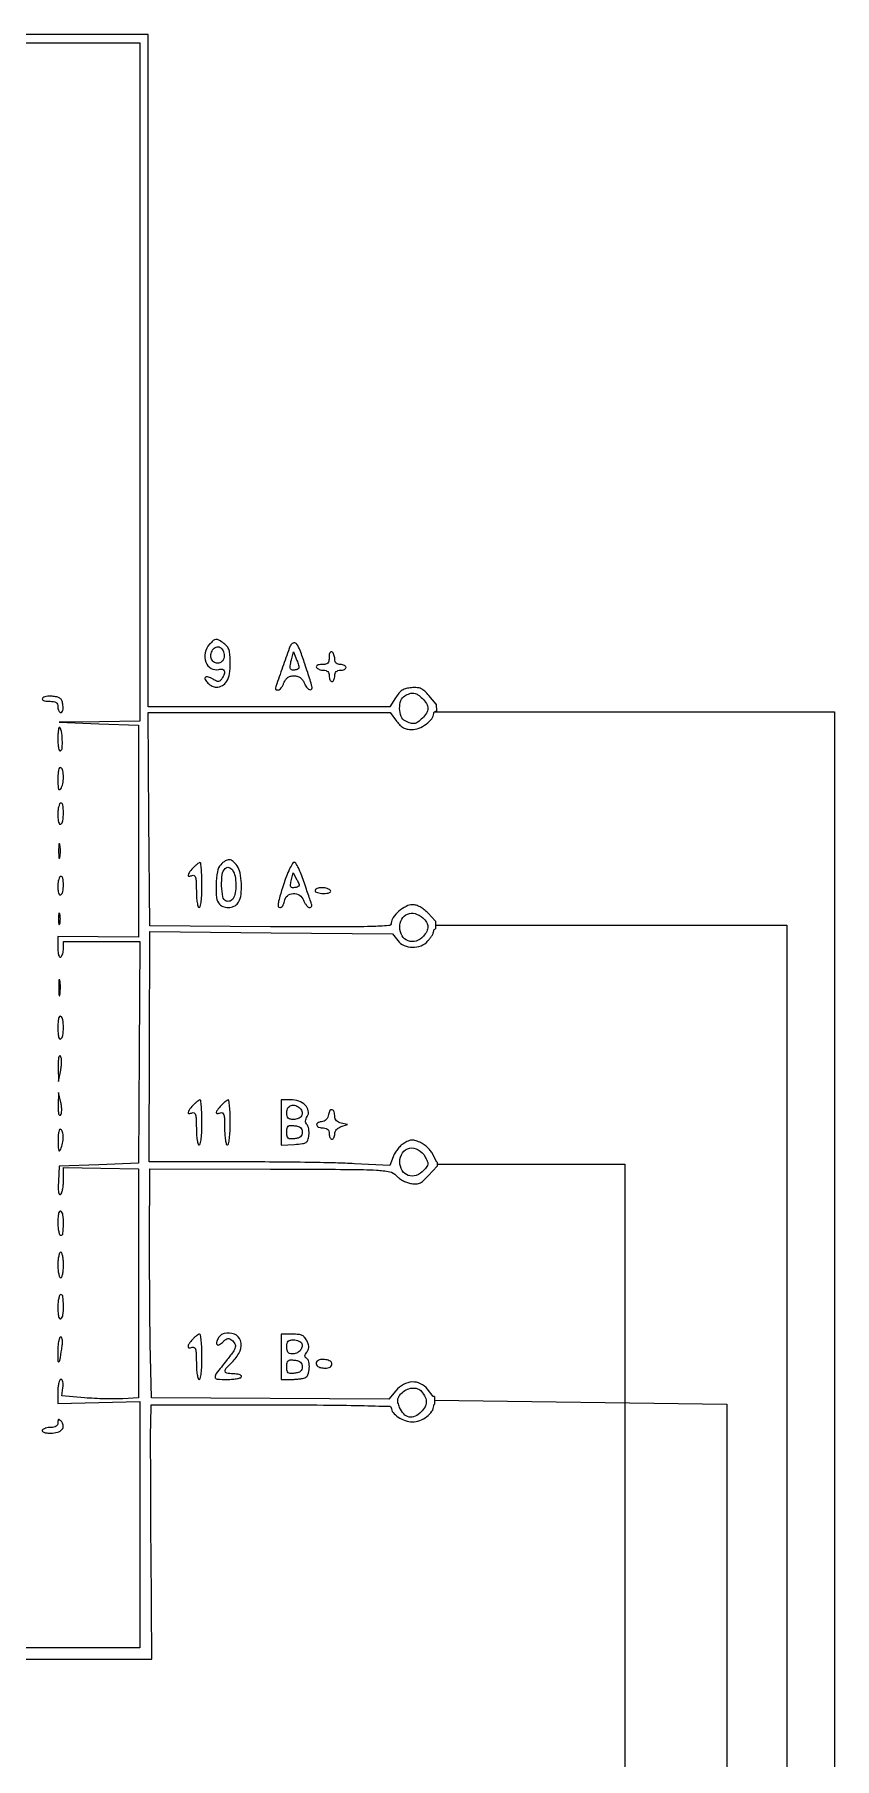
# Model space of a CAD drawing. Header units: millimetres. Extents: x 357084 to 357504, y 509210 to 509507.
# Drawn here: x 357158.16 to 357179.42, y 509430.18 to 509476.01 of the extents above; entities that cross this region are included whole.
import ezdxf

# ---------------------------------------------------------------- set-up
doc = ezdxf.new("R2010")
doc.units = ezdxf.units.MM

msp = doc.modelspace()

# ---------------------------------------------------------------- linework, layer by layer
for p, q in [((357168.831, 509458.208), (357168.838, 509458.017)), ((357168.814, 509452.438), (357168.814, 509452.234)), ((357168.854, 509446.036), (357168.86, 509445.929)), ((357168.783, 509439.809), (357168.783, 509439.601))]:
    msp.add_line(p, q)
at = {"color": 30}
for p, q in [((357168.783, 509457.999), (357179.418, 509457.999)), ((357179.418, 509457.999), (357179.418, 509397.579)), ((357168.814, 509452.336), (357178.152, 509452.336)), ((357178.152, 509452.336), (357178.152, 509394.325)), ((357168.857, 509445.982), (357173.844, 509445.982)), ((357173.844, 509445.982), (357173.844, 509383.772)), ((357168.783, 509439.705), (357176.554, 509439.601)), ((357176.554, 509439.601), (357176.554, 509371.744))]:
    msp.add_line(p, q, dxfattribs=at)
for points in [[(357168.838, 509458.208), (357168.831, 509458.208), (357168.638, 509458.437, 0.029934), (357168.526, 509458.555, 0.083303), (357168.431, 509458.618, 0.088791), (357168.324, 509458.645, 0.037176), (357168.175, 509458.643, 0.040727), (357168.034, 509458.62, 0.078279), (357167.929, 509458.575, 0.076223), (357167.841, 509458.499, 0.036896), (357167.753, 509458.379), (357167.602, 509458.138), (357164.391, 509458.135), (357161.181, 509458.132), (357161.181, 509467.069), (357161.181, 509476.005), (357156.225, 509476.005)], [(357156.112, 509475.78), (357160.956, 509475.78), (357160.956, 509466.768), (357160.956, 509457.757), (357159.886, 509457.741), (357158.816, 509457.726), (357159.867, 509457.685), (357160.918, 509457.644), (357160.918, 509454.828), (357160.918, 509452.012), (357159.848, 509452.024), (357158.778, 509452.036), (357158.778, 509451.738, 0.02008), (357158.783, 509451.619, 0.05248), (357158.799, 509451.534, 0.110055), (357158.823, 509451.491, 0.36386), (357158.853, 509451.486, 0.130646), (357158.882, 509451.517, 0.045439), (357158.906, 509451.573, 0.041396), (357158.923, 509451.643, 0.037634), (357158.928, 509451.716), (357158.928, 509451.899), (357159.943, 509451.899), (357160.958, 509451.899), (357160.938, 509448.952), (357160.918, 509446.004), (357159.867, 509445.967), (357158.816, 509445.929), (357158.793, 509445.528, 0.011972), (357158.787, 509445.352, 0.041966), (357158.795, 509445.239, 0.102495), (357158.817, 509445.183, 0.410259), (357158.849, 509445.176, 0.176257), (357158.88, 509445.215, 0.029046), (357158.905, 509445.309, 0.028878), (357158.922, 509445.428, 0.021936), (357158.928, 509445.561), (357158.928, 509445.896), (357159.923, 509445.875), (357160.918, 509445.854), (357160.918, 509442.813), (357160.918, 509439.772), (357160.505, 509439.747, -0.014675), (357160.305, 509439.741, -0.006247), (357160.036, 509439.744, -0.006175), (357159.749, 509439.754, -0.008061), (357159.487, 509439.771), (357158.881, 509439.82), (357158.913, 509440.04, 0.031104), (357158.921, 509440.129, 0.062849), (357158.913, 509440.199, 0.0982), (357158.893, 509440.244, 0.241946), (357158.862, 509440.26, 0.282562), (357158.828, 509440.239, 0.053229), (357158.802, 509440.169, 0.041271), (357158.784, 509440.067, 0.022811), (357158.778, 509439.941), (357158.778, 509439.621), (357159.867, 509439.646), (357160.956, 509439.67), (357160.956, 509436.398), (357160.956, 509433.126), (357152.339, 509433.126, -0.000434)], [(357168.814, 509452.438), (357168.616, 509452.65, 0.035109), (357168.515, 509452.744, 0.043929), (357168.408, 509452.816, 0.04916), (357168.303, 509452.861, 0.076894), (357168.207, 509452.876, 0.121249), (357168.034, 509452.833, 0.056384), (357167.841, 509452.703, 0.056906), (357167.688, 509452.538, 0.16022), (357167.639, 509452.39, -0.393369), (357167.574, 509452.32, -0.010349), (357167.108, 509452.296, -0.008223), (357166.303, 509452.285, -0.000875), (357164.429, 509452.293), (357161.219, 509452.313), (357161.198, 509455.147), (357161.178, 509457.982), (357164.394, 509457.982), (357167.611, 509457.982), (357167.778, 509457.757, 0.036482), (357167.87, 509457.65, 0.069892), (357167.96, 509457.581, 0.076149), (357168.06, 509457.544, 0.051338), (357168.181, 509457.532, 0.096379), (357168.37, 509457.568, 0.061464), (357168.566, 509457.677, 0.064415), (357168.717, 509457.82, 0.172587), (357168.766, 509457.958, -0.407568), (357168.824, 509458.017, -0.00002), (357168.838, 509458.017, -0.003644)], [(357168.854, 509446.036), (357168.848, 509446.036), (357168.735, 509446.254, 0.053765), (357168.675, 509446.344, 0.034321), (357168.589, 509446.435, 0.034287), (357168.49, 509446.514, 0.052968), (357168.394, 509446.566, 0.028984), (357168.264, 509446.611, 0.089899), (357168.171, 509446.62, 0.092744), (357168.083, 509446.596, 0.032082), (357167.968, 509446.531, 0.049746), (357167.886, 509446.465, 0.030829), (357167.804, 509446.373, 0.030752), (357167.733, 509446.271, 0.047689), (357167.686, 509446.174), (357167.602, 509445.947), (357166.663, 509445.994, 0.007079), (357166.157, 509446.012, 0.001801), (357165.337, 509446.028, 0.001836), (357164.399, 509446.038, 0.001858), (357163.465, 509446.042), (357161.207, 509446.042), (357161.213, 509449.102), (357161.219, 509452.162), (357164.446, 509452.132), (357167.674, 509452.101), (357167.812, 509451.925, 0.122326), (357167.98, 509451.795, 0.101027), (357168.202, 509451.746, 0.098721), (357168.429, 509451.788, 0.110905), (357168.613, 509451.914, 0.027063), (357168.671, 509451.984, 0.028583), (357168.721, 509452.059, 0.029783), (357168.756, 509452.128, 0.102457), (357168.766, 509452.176, -0.36535), (357168.814, 509452.234, -0.000236)], [(357168.783, 509439.809), (357168.75, 509439.809), (357168.602, 509439.997, 0.112939), (357168.418, 509440.146, 0.125675), (357168.195, 509440.192, 0.117254), (357167.965, 509440.126, 0.08993), (357167.763, 509439.959), (357167.573, 509439.732), (357164.418, 509439.752), (357161.264, 509439.772), (357161.239, 509440.86, -0.002881), (357161.229, 509441.411, -0.001008), (357161.222, 509442.203, -0.001), (357161.217, 509443.074, -0.001169), (357161.216, 509443.902), (357161.219, 509445.854), (357164.425, 509445.848, -0.000661), (357166.552, 509445.842, -0.011494), (357167.244, 509445.823, -0.034897), (357167.598, 509445.78, -0.173776), (357167.767, 509445.68, 0.059424), (357167.836, 509445.614, 0.033557), (357167.934, 509445.551, 0.033016), (357168.042, 509445.5, 0.045971), (357168.145, 509445.47, 0.044827), (357168.285, 509445.456, 0.104875), (357168.387, 509445.476, 0.082682), (357168.487, 509445.54, 0.020794), (357168.625, 509445.676), (357168.86, 509445.929)], [(357155.908, 509432.825), (357161.273, 509432.825), (357161.255, 509435.698, -0.000424), (357161.248, 509436.835, -0.000553), (357161.245, 509437.875, -0.000408), (357161.243, 509438.747, -0.005128), (357161.246, 509439.077), (357161.256, 509439.584), (357164.448, 509439.584, -0.001599), (357165.835, 509439.579, -0.004282), (357166.823, 509439.565, -0.001003), (357167.604, 509439.545, -0.406171), (357167.639, 509439.509, 0.177206), (357167.685, 509439.383, 0.069825), (357167.825, 509439.258, 0.064301), (357168.012, 509439.165, 0.083583), (357168.2, 509439.133, 0.089983), (357168.395, 509439.169, 0.071858), (357168.582, 509439.272, 0.077716), (357168.719, 509439.413, 0.154884), (357168.766, 509439.56, -0.200897), (357168.783, 509439.601, -0.000324)]]:
    msp.add_lwpolyline(points, format="xyb")
for points in [[(357162.807, 509459.797, 0.133316), (357162.692, 509459.571, 0.142209), (357162.712, 509459.324, 0.173355), (357162.852, 509459.158, 0.197603), (357163.058, 509459.13, -0.105279), (357163.153, 509459.135, -0.283791), (357163.201, 509459.092, -0.17242), (357163.198, 509459.007, -0.04616), (357163.135, 509458.883, -0.058507), (357163.09, 509458.829, -0.179882), (357163.047, 509458.81, -0.129294), (357162.992, 509458.821, -0.024814), (357162.903, 509458.87, 0.028178), (357162.839, 509458.905, 0.040122), (357162.778, 509458.928, 0.045876), (357162.729, 509458.937, 0.224652), (357162.703, 509458.928, 0.33141), (357162.693, 509458.861, 0.07953), (357162.765, 509458.767, 0.067031), (357162.878, 509458.685, 0.123356), (357162.987, 509458.658, 0.129856), (357163.149, 509458.701, 0.132711), (357163.266, 509458.817, 0.092728), (357163.337, 509459.015, 0.039182), (357163.359, 509459.297, 0.016048), (357163.352, 509459.514, 0.061632), (357163.327, 509459.646, 0.092796), (357163.277, 509459.739, 0.069927), (357163.192, 509459.818, 0.019959), (357163.053, 509459.907, 0.147108), (357162.977, 509459.926, 0.168768), (357162.909, 509459.898, 0.028359)], [(357163.194, 509459.453, -0.07293), (357163.174, 509459.387, -0.099657), (357163.138, 509459.338, -0.102999), (357163.086, 509459.307, -0.082639), (357163.022, 509459.296, -0.166849), (357162.916, 509459.333, -0.158289), (357162.852, 509459.427, -0.134097), (357162.85, 509459.555, -0.110714), (357162.912, 509459.676, -0.187067), (357163.008, 509459.73, -0.205029), (357163.11, 509459.702, -0.151924), (357163.182, 509459.596, -0.110212)], [(357164.973, 509459.784, 0.052906), (357164.926, 509459.686, 0.001182), (357164.751, 509459.19, 0.00079), (357164.573, 509458.68, 0.083761), (357164.56, 509458.607, 0.262533), (357164.566, 509458.598, 0.059284), (357164.583, 509458.59, 0.046744), (357164.608, 509458.585, 0.030044), (357164.637, 509458.583, 0.17856), (357164.672, 509458.596, 0.048871), (357164.713, 509458.638, 0.042913), (357164.753, 509458.699, 0.033464), (357164.786, 509458.771, -0.054906), (357164.83, 509458.856, -0.092103), (357164.885, 509458.914, -0.09468), (357164.957, 509458.947, -0.06085), (357165.048, 509458.958, -0.063752), (357165.139, 509458.947, -0.085559), (357165.214, 509458.913, -0.082383), (357165.275, 509458.854, -0.054658), (357165.325, 509458.771, 0.047216), (357165.389, 509458.66, 0.099819), (357165.461, 509458.592, 0.289891), (357165.511, 509458.592, 0.255011), (357165.537, 509458.639, 0.071955), (357165.531, 509458.679, 0.001899), (357165.48, 509458.85, 0.003951), (357165.417, 509459.05, 0.002688), (357165.343, 509459.277, 0.009724), (357165.215, 509459.637, 0.067425), (357165.126, 509459.802, 0.276776), (357165.05, 509459.834, 0.223169)], [(357165.111, 509459.121, -0.072569), (357165.013, 509459.113, -0.267691), (357164.963, 509459.146, -0.153688), (357164.951, 509459.225, -0.023647), (357164.983, 509459.381), (357165.037, 509459.597), (357165.13, 509459.371, -0.014739), (357165.177, 509459.247, -0.102412), (357165.186, 509459.183, -0.220938), (357165.164, 509459.145, -0.101007)], [(357165.987, 509459.451, -0.043322), (357165.979, 509459.352, -0.154261), (357165.95, 509459.296, -0.154261), (357165.894, 509459.267, -0.043322), (357165.795, 509459.259, 0.035659), (357165.723, 509459.254, 0.083483), (357165.671, 509459.237, 0.1651), (357165.648, 509459.213, 0.253782), (357165.649, 509459.184, 0.111412), (357165.678, 509459.155, 0.050262), (357165.725, 509459.131, 0.046318), (357165.782, 509459.114, 0.046881), (357165.841, 509459.109, -0.077002), (357165.904, 509459.099, -0.12387), (357165.95, 509459.071, -0.121293), (357165.978, 509459.023, -0.072026), (357165.987, 509458.958, 0.048028), (357165.993, 509458.901, 0.068025), (357166.009, 509458.852, 0.088204), (357166.034, 509458.82, 0.191087), (357166.062, 509458.808, 0.191087), (357166.091, 509458.82, 0.088204), (357166.115, 509458.852, 0.068025), (357166.132, 509458.901, 0.048028), (357166.137, 509458.958, -0.072254), (357166.147, 509459.024, -0.124864), (357166.175, 509459.071, -0.124864), (357166.222, 509459.099, -0.072254), (357166.288, 509459.109, 0.048028), (357166.345, 509459.114, 0.068025), (357166.394, 509459.131, 0.088204), (357166.426, 509459.155, 0.191087), (357166.438, 509459.184, 0.191087), (357166.426, 509459.212, 0.088204), (357166.394, 509459.237, 0.068025), (357166.345, 509459.253, 0.048028), (357166.288, 509459.259, -0.072026), (357166.223, 509459.268, -0.121293), (357166.176, 509459.296, -0.12387), (357166.147, 509459.342, -0.077002), (357166.137, 509459.405, 0.046881), (357166.132, 509459.464, 0.046318), (357166.115, 509459.521, 0.050262), (357166.091, 509459.569, 0.111412), (357166.062, 509459.597, 0.253782), (357166.033, 509459.598, 0.1651), (357166.009, 509459.575, 0.083483), (357165.992, 509459.523, 0.035659)], [(357158.367, 509458.361, 0.266214), (357158.366, 509458.329, 0.1703), (357158.394, 509458.304, 0.075917), (357158.456, 509458.288, 0.026465), (357158.548, 509458.283, -0.029504), (357158.664, 509458.276, -0.11578), (357158.731, 509458.252, -0.167735), (357158.766, 509458.206, -0.081932), (357158.778, 509458.132, 0.051351), (357158.784, 509458.075, 0.07128), (357158.802, 509458.026, 0.09133), (357158.828, 509457.994, 0.181098), (357158.858, 509457.982, 0.24618), (357158.887, 509457.997, 0.083534), (357158.908, 509458.042, 0.059911), (357158.918, 509458.107, 0.037429), (357158.914, 509458.184, 0.050777), (357158.891, 509458.289, 0.133721), (357158.849, 509458.352, 0.117547), (357158.777, 509458.39, 0.034768), (357158.653, 509458.413, 0.032475), (357158.559, 509458.417, 0.040351), (357158.471, 509458.409, 0.044961), (357158.402, 509458.39, 0.16608)], [(357168.465, 509458.358, -0.060356), (357168.573, 509458.221, -0.136912), (357168.608, 509458.095, -0.136912), (357168.573, 509457.969, -0.060356), (357168.465, 509457.832, -0.038141), (357168.347, 509457.731, -0.119354), (357168.251, 509457.691, -0.122095), (357168.149, 509457.699, -0.040813), (357168.01, 509457.76, -0.180242), (357167.902, 509457.882, -0.086554), (357167.861, 509458.091, -0.086671), (357167.893, 509458.301, -0.18153), (357167.996, 509458.427, -0.051482), (357168.131, 509458.488, -0.117486), (357168.241, 509458.497, -0.113777), (357168.347, 509458.456, -0.04656)], [(357158.778, 509457.277, 0.017387), (357158.783, 509457.139, 0.039024), (357158.798, 509457.035, 0.065744), (357158.821, 509456.974, 0.433507), (357158.849, 509456.966, 0.245112), (357158.894, 509457.042, 0.023483), (357158.896, 509457.262, 0.026174), (357158.876, 509457.483, 0.162032), (357158.826, 509457.584, 0.564516), (357158.807, 509457.58, 0.036623), (357158.792, 509457.514, 0.025878), (357158.781, 509457.41, 0.012651)], [(357158.779, 509456.203, 0.009372), (357158.783, 509456.034, 0.06222), (357158.797, 509455.951, 0.369495), (357158.822, 509455.935, 0.219131), (357158.853, 509455.955, 0.095261), (357158.907, 509456.088, 0.048497), (357158.925, 509456.27, 0.047959), (357158.909, 509456.438, 0.209364), (357158.853, 509456.518, 0.409778), (357158.822, 509456.511, 0.084695), (357158.799, 509456.454, 0.042668), (357158.783, 509456.351, 0.015847)], [(357158.778, 509455.274, 0.019531), (357158.783, 509455.152, 0.051222), (357158.799, 509455.066, 0.106919), (357158.823, 509455.021, 0.369423), (357158.853, 509455.016, 0.222844), (357158.912, 509455.105, 0.035059), (357158.927, 509455.32, 0.03491), (357158.912, 509455.528, 0.373897), (357158.853, 509455.579, 0.297764), (357158.824, 509455.56, 0.042932), (357158.8, 509455.49, 0.03716), (357158.784, 509455.391, 0.02325)], [(357158.799, 509454.303, 0.008087), (357158.8, 509454.182, 0.039503), (357158.808, 509454.114, 0.611425), (357158.819, 509454.11, 0.142433), (357158.831, 509454.134, 0.029693), (357158.841, 509454.211, 0.017887), (357158.845, 509454.303, 0.017887), (357158.841, 509454.395, 0.029693), (357158.831, 509454.472, 0.142433), (357158.819, 509454.495, 0.611425), (357158.808, 509454.492, 0.039503), (357158.8, 509454.424, 0.008087)], [(357162.364, 509453.846, 0.018722), (357162.265, 509453.728, 0.14285), (357162.238, 509453.662, 0.465498), (357162.264, 509453.636, 0.073147), (357162.345, 509453.654, -0.228754), (357162.4, 509453.649, -0.193975), (357162.436, 509453.602, -0.05944), (357162.454, 509453.488, -0.008451), (357162.458, 509453.249, 0.015524), (357162.463, 509453.076, 0.025983), (357162.48, 509452.931, 0.024203), (357162.503, 509452.823, 0.339177), (357162.533, 509452.801, 0.358912), (357162.564, 509452.826, 0.01702), (357162.587, 509452.97, 0.020476), (357162.603, 509453.161, 0.010616), (357162.608, 509453.401, 0.008799), (357162.604, 509453.631, 0.014817), (357162.591, 509453.824, 0.008584), (357162.574, 509453.978, 0.408912), (357162.552, 509453.996, 0.121047), (357162.522, 509453.985, 0.020563), (357162.473, 509453.949, 0.021408), (357162.418, 509453.901, 0.017617)], [(357163.108, 509453.94, 0.143324), (357163.018, 509453.754, 0.03341), (357162.983, 509453.406, 0.032318), (357162.994, 509453.059, 0.173903), (357163.074, 509452.891, 0.125883), (357163.194, 509452.819, 0.098471), (357163.347, 509452.806, 0.101395), (357163.489, 509452.851, 0.142728), (357163.582, 509452.946, 0.094714), (357163.645, 509453.149, 0.038582), (357163.655, 509453.438, 0.03843), (357163.622, 509453.724, 0.104575), (357163.542, 509453.91, 0.062217), (357163.437, 509454.027, 0.16223), (357163.334, 509454.069, 0.16369), (357163.226, 509454.041, 0.063623)], [(357164.771, 509453.401, 0.006828), (357164.678, 509453.104, 0.032664), (357164.638, 509452.931, 0.073516), (357164.637, 509452.833, 0.375299), (357164.675, 509452.801, 0.153832), (357164.715, 509452.813, 0.081302), (357164.753, 509452.85, 0.068146), (357164.783, 509452.905, 0.055687), (357164.799, 509452.97, -0.179705), (357164.877, 509453.113, -0.169587), (357165.032, 509453.175, -0.158085), (357165.2, 509453.129, -0.15801), (357165.31, 509452.993, 0.035988), (357165.344, 509452.92, 0.045109), (357165.386, 509452.857, 0.051702), (357165.43, 509452.814, 0.170793), (357165.468, 509452.801, 0.123002), (357165.497, 509452.808, 0.148208), (357165.518, 509452.828, 0.12912), (357165.525, 509452.859, 0.083228), (357165.518, 509452.894, -0.006641), (357165.497, 509452.955, -0.00058), (357165.445, 509453.11, -0.000761), (357165.383, 509453.294, -0.000592), (357165.316, 509453.495, 0.015088), (357165.246, 509453.69, 0.022875), (357165.171, 509453.853, 0.019264), (357165.102, 509453.978, 0.261508), (357165.058, 509454.002, 0.272821), (357165.014, 509453.976, 0.014763), (357164.937, 509453.826, 0.019657), (357164.853, 509453.632, 0.012747)], [(357158.778, 509453.359, 0.023007), (357158.783, 509453.254, 0.059005), (357158.799, 509453.179, 0.125298), (357158.823, 509453.141, 0.336396), (357158.853, 509453.139, 0.213263), (357158.91, 509453.223, 0.044219), (357158.927, 509453.405, 0.045637), (357158.911, 509453.579, 0.361738), (357158.853, 509453.627, 0.280045), (357158.824, 509453.609, 0.051215), (357158.8, 509453.548, 0.04194), (357158.784, 509453.462, 0.02657)], [(357163.508, 509453.406, -0.036283), (357163.491, 509453.189, -0.096196), (357163.44, 509453.044, -0.170592), (357163.358, 509452.975, -0.184131), (357163.254, 509452.975, -0.260009), (357163.164, 509453.083, -0.038833), (357163.131, 509453.376, -0.040563), (357163.146, 509453.677, -0.165195), (357163.226, 509453.84, -0.262829), (357163.324, 509453.867, -0.190419), (357163.418, 509453.8, -0.095328), (357163.486, 509453.632, -0.049942)], [(357165.113, 509453.338, -0.052424), (357165.017, 509453.327, -0.265685), (357164.972, 509453.352, -0.177653), (357164.96, 509453.414, -0.02393), (357164.988, 509453.545), (357165.033, 509453.72), (357165.13, 509453.542, -0.01737), (357165.179, 509453.443, -0.127999), (357165.187, 509453.392, -0.245284), (357165.167, 509453.36, -0.076258)], [(357165.612, 509453.251, 0.257909), (357165.628, 509453.222, 0.061379), (357165.679, 509453.198, 0.048032), (357165.753, 509453.182, 0.031003), (357165.841, 509453.176, 0.027979), (357165.93, 509453.181, 0.069343), (357165.994, 509453.197, 0.145541), (357166.024, 509453.222, 0.297719), (357166.025, 509453.251, 0.130646), (357165.994, 509453.28, 0.045439), (357165.938, 509453.304, 0.041396), (357165.869, 509453.321, 0.037634), (357165.795, 509453.326, 0.039081), (357165.725, 509453.321, 0.058208), (357165.666, 509453.304, 0.076538), (357165.625, 509453.28, 0.222681)], [(357158.796, 509452.5, 0.011065), (357158.798, 509452.406, 0.052887), (357158.806, 509452.353, 0.542911), (357158.817, 509452.349, 0.161593), (357158.83, 509452.369, 0.039571), (357158.841, 509452.429, 0.024357), (357158.844, 509452.5, 0.024357), (357158.841, 509452.572, 0.039571), (357158.83, 509452.632, 0.161593), (357158.817, 509452.651, 0.542911), (357158.806, 509452.647, 0.052887), (357158.798, 509452.594, 0.011065)], [(357168.478, 509452.526, -0.073135), (357168.574, 509452.409, -0.129862), (357168.609, 509452.291, -0.125464), (357168.581, 509452.167, -0.065838), (357168.491, 509452.037, -0.13141), (357168.297, 509451.911, -0.170563), (357168.085, 509451.916, -0.171484), (357167.925, 509452.052, -0.132849), (357167.865, 509452.275, -0.123608), (357167.92, 509452.495, -0.17431), (357168.069, 509452.629, -0.16831), (357168.273, 509452.64, -0.114782)], [(357158.8, 509450.66, 0.006817), (357158.802, 509450.526, 0.040183), (357158.81, 509450.456, 0.720633), (357158.82, 509450.455, 0.075924), (357158.832, 509450.492, 0.022548), (357158.842, 509450.584, 0.015659), (357158.845, 509450.688, 0.015827), (357158.841, 509450.789, 0.031163), (357158.831, 509450.868, 0.248898), (357158.819, 509450.882, 0.49082), (357158.808, 509450.876, 0.030832), (357158.801, 509450.795, 0.00738)], [(357158.778, 509449.609, 0.016707), (357158.783, 509449.468, 0.044569), (357158.798, 509449.369, 0.089468), (357158.823, 509449.315, 0.400129), (357158.853, 509449.309, 0.222183), (357158.911, 509449.397, 0.035689), (357158.926, 509449.609, 0.035689), (357158.911, 509449.821, 0.222183), (357158.853, 509449.909, 0.400129), (357158.823, 509449.903, 0.089468), (357158.798, 509449.849, 0.044569), (357158.783, 509449.75, 0.016707)], [(357158.787, 509448.554), (357158.795, 509448.182), (357158.855, 509448.483, 0.023613), (357158.873, 509448.604, 0.031008), (357158.877, 509448.717, 0.032899), (357158.869, 509448.808, 0.152886), (357158.846, 509448.854, 0.472237), (357158.82, 509448.852, 0.105389), (357158.799, 509448.804, 0.040665), (357158.787, 509448.703, 0.013965)], [(357158.786, 509447.548, 0.01496), (357158.787, 509447.411, 0.049114), (357158.799, 509447.322, 0.147197), (357158.821, 509447.284, 0.407335), (357158.848, 509447.285, 0.146039), (357158.872, 509447.331, 0.043417), (357158.881, 509447.41, 0.037644), (357158.876, 509447.509, 0.026414), (357158.856, 509447.619), (357158.793, 509447.882)], [(357162.364, 509447.538, 0.018722), (357162.265, 509447.42, 0.14285), (357162.238, 509447.354, 0.465498), (357162.264, 509447.328, 0.073147), (357162.345, 509447.346, -0.228754), (357162.4, 509447.341, -0.193975), (357162.436, 509447.294, -0.05944), (357162.454, 509447.18, -0.008451), (357162.458, 509446.941, 0.015524), (357162.463, 509446.768, 0.025983), (357162.48, 509446.623, 0.024203), (357162.503, 509446.515, 0.339177), (357162.533, 509446.493, 0.358912), (357162.564, 509446.518, 0.01702), (357162.587, 509446.662, 0.020476), (357162.603, 509446.853, 0.010616), (357162.608, 509447.093, 0.008799), (357162.604, 509447.323, 0.014817), (357162.591, 509447.516, 0.008584), (357162.574, 509447.67, 0.408912), (357162.552, 509447.688, 0.121047), (357162.522, 509447.677, 0.020563), (357162.473, 509447.641, 0.021408), (357162.418, 509447.593, 0.017617)], [(357163.115, 509447.538, 0.018722), (357163.016, 509447.42, 0.14285), (357162.989, 509447.354, 0.465498), (357163.015, 509447.328, 0.073147), (357163.096, 509447.346, -0.228754), (357163.151, 509447.341, -0.193975), (357163.187, 509447.294, -0.05944), (357163.205, 509447.18, -0.008451), (357163.209, 509446.941, 0.015524), (357163.214, 509446.768, 0.025983), (357163.231, 509446.623, 0.024203), (357163.254, 509446.515, 0.339177), (357163.284, 509446.493, 0.358912), (357163.315, 509446.518, 0.01702), (357163.338, 509446.662, 0.020476), (357163.354, 509446.853, 0.010616), (357163.359, 509447.093, 0.008799), (357163.355, 509447.323, 0.014817), (357163.342, 509447.516, 0.008584), (357163.325, 509447.67, 0.408912), (357163.303, 509447.688, 0.121047), (357163.273, 509447.677, 0.020563), (357163.224, 509447.641, 0.021408), (357163.169, 509447.593, 0.017617)], [(357164.711, 509447.089), (357164.711, 509446.484), (357165.067, 509446.507, 0.013775), (357165.281, 509446.527, 0.110399), (357165.373, 509446.56, 0.177322), (357165.422, 509446.622, 0.049048), (357165.449, 509446.746, 0.035057), (357165.453, 509446.834, 0.036707), (357165.444, 509446.92, 0.039404), (357165.425, 509446.993, 0.11417), (357165.398, 509447.037, -0.102495), (357165.37, 509447.079, -0.105885), (357165.362, 509447.128, -0.084734), (357165.374, 509447.184, -0.043777), (357165.407, 509447.249, 0.193295), (357165.434, 509447.399, 0.146096), (357165.354, 509447.547, 0.110771), (357165.181, 509447.656, 0.086143), (357164.962, 509447.694), (357164.711, 509447.694)], [(357165.215, 509447.46, -0.143912), (357165.268, 509447.364, -0.190886), (357165.252, 509447.266, -0.159401), (357165.168, 509447.194, -0.09976), (357165.041, 509447.168, -0.050326), (357164.951, 509447.178, -0.152702), (357164.898, 509447.207, -0.146716), (357164.869, 509447.262, -0.045238), (357164.861, 509447.356, -0.13404), (357164.893, 509447.476, -0.190722), (357164.979, 509447.543, -0.166748), (357165.098, 509447.537, -0.102473)], [(357165.974, 509447.301, -0.070443), (357165.952, 509447.227, -0.091021), (357165.912, 509447.168, -0.091021), (357165.854, 509447.128, -0.070443), (357165.78, 509447.107, 0.093086), (357165.677, 509447.072, 0.370722), (357165.656, 509447.014, 0.238851), (357165.715, 509446.96, 0.067958), (357165.841, 509446.943, -0.077002), (357165.904, 509446.933, -0.12387), (357165.95, 509446.905, -0.121293), (357165.978, 509446.858, -0.072026), (357165.987, 509446.793, 0.048028), (357165.993, 509446.736, 0.068025), (357166.009, 509446.687, 0.088204), (357166.034, 509446.654, 0.191087), (357166.062, 509446.643, 0.181749), (357166.091, 509446.654, 0.091136), (357166.115, 509446.684, 0.071066), (357166.132, 509446.73, 0.051125), (357166.137, 509446.784, -0.103794), (357166.15, 509446.843, -0.073775), (357166.186, 509446.901, -0.068592), (357166.241, 509446.949, -0.067456), (357166.306, 509446.982), (357166.475, 509447.037), (357166.306, 509447.071, -0.065161), (357166.237, 509447.094, -0.086444), (357166.183, 509447.133, -0.095197), (357166.149, 509447.184, -0.098245), (357166.137, 509447.244, 0.070187), (357166.12, 509447.368, 0.243971), (357166.066, 509447.425, 0.362444), (357166.008, 509447.403, 0.093331)], [(357158.783, 509446.591, 0.006867), (357158.788, 509446.414, 0.069498), (357158.802, 509446.342, 0.556475), (357158.823, 509446.336, 0.096524), (357158.853, 509446.38, 0.049255), (357158.903, 509446.538, 0.052296), (357158.92, 509446.7, 0.059316), (357158.904, 509446.835, 0.197571), (357158.853, 509446.906, 0.411581), (357158.823, 509446.899, 0.08628), (357158.8, 509446.843, 0.042672), (357158.786, 509446.739, 0.015584)], [(357165.274, 509446.831, -0.086629), (357165.262, 509446.76, -0.132039), (357165.226, 509446.709, -0.10493), (357165.164, 509446.676, -0.041844), (357165.067, 509446.657, -0.031206), (357164.953, 509446.651, -0.174181), (357164.897, 509446.672, -0.184152), (357164.868, 509446.723, -0.035595), (357164.861, 509446.831, -0.035595), (357164.868, 509446.938, -0.184152), (357164.897, 509446.99, -0.174181), (357164.953, 509447.01, -0.031206), (357165.067, 509447.004, -0.041844), (357165.164, 509446.985, -0.10493), (357165.226, 509446.952, -0.132039), (357165.262, 509446.901, -0.086629)], [(357168.536, 509446.179, -0.02391), (357168.596, 509446.058, -0.123719), (357168.608, 509445.984, -0.134716), (357168.584, 509445.917, -0.030376), (357168.508, 509445.822, -0.120874), (357168.304, 509445.684, -0.172679), (357168.088, 509445.682, -0.180716), (357167.926, 509445.815, -0.132201), (357167.865, 509446.042, -0.148449), (357167.937, 509446.28, -0.197652), (357168.122, 509446.404, -0.18499), (357168.352, 509446.366, -0.133366)], [(357158.778, 509444.432, 0.020671), (357158.784, 509444.301, 0.033326), (357158.8, 509444.19, 0.036254), (357158.824, 509444.11, 0.312055), (357158.853, 509444.09, 0.38239), (357158.913, 509444.143, 0.027473), (357158.927, 509444.386, 0.028359), (357158.913, 509444.634, 0.22988), (357158.853, 509444.728, 0.397171), (357158.823, 509444.722, 0.091154), (357158.798, 509444.669, 0.045191), (357158.783, 509444.571, 0.016966)], [(357158.778, 509443.301, 0.020945), (357158.784, 509443.172, 0.033738), (357158.8, 509443.062, 0.036969), (357158.824, 509442.983, 0.31052), (357158.853, 509442.963, 0.31052), (357158.882, 509442.983, 0.036969), (357158.906, 509443.062, 0.033738), (357158.923, 509443.172, 0.020945), (357158.928, 509443.301, 0.020945), (357158.923, 509443.431, 0.033738), (357158.906, 509443.54, 0.036969), (357158.882, 509443.619, 0.31052), (357158.853, 509443.639, 0.31052), (357158.824, 509443.619, 0.036969), (357158.8, 509443.54, 0.033738), (357158.784, 509443.431, 0.020945)], [(357158.778, 509442.17, 0.016966), (357158.783, 509442.031, 0.045191), (357158.798, 509441.933, 0.091154), (357158.823, 509441.881, 0.397171), (357158.853, 509441.874, 0.22988), (357158.913, 509441.968, 0.028359), (357158.927, 509442.216, 0.027473), (357158.913, 509442.459, 0.38239), (357158.853, 509442.513, 0.312055), (357158.824, 509442.492, 0.036254), (357158.8, 509442.412, 0.033326), (357158.784, 509442.301, 0.020671)], [(357158.778, 509441.036, 0.003695), (357158.78, 509440.749, 0.498792), (357158.805, 509440.731, 0.285361), (357158.833, 509440.763, 0.003052), (357158.881, 509441.067, 0.017743), (357158.897, 509441.2, 0.041455), (357158.897, 509441.301, 0.062772), (357158.883, 509441.366, 0.319042), (357158.854, 509441.386, 0.313406), (357158.825, 509441.366, 0.035626), (357158.8, 509441.283, 0.032963), (357158.784, 509441.17, 0.02043)], [(357162.357, 509441.324, 0.028026), (357162.264, 509441.209, 0.14306), (357162.237, 509441.133, 0.416115), (357162.267, 509441.1, 0.104131), (357162.345, 509441.113, -0.228754), (357162.4, 509441.108, -0.193975), (357162.436, 509441.062, -0.05944), (357162.454, 509440.947, -0.008451), (357162.458, 509440.708, 0.015524), (357162.463, 509440.535, 0.025983), (357162.48, 509440.391, 0.024203), (357162.503, 509440.282, 0.339177), (357162.533, 509440.26, 0.358912), (357162.564, 509440.285, 0.01702), (357162.587, 509440.429, 0.020476), (357162.603, 509440.62, 0.010616), (357162.608, 509440.86, 0.009911), (357162.603, 509441.091, 0.0164), (357162.589, 509441.285, 0.01031), (357162.57, 509441.439, 0.371934), (357162.545, 509441.461, 0.130443), (357162.512, 509441.453, 0.028185), (357162.463, 509441.421, 0.027601), (357162.409, 509441.376, 0.02333)], [(357163.196, 509441.481, 0.128276), (357163.109, 509441.436, 0.075426), (357163.034, 509441.345, 0.084537), (357162.995, 509441.246, 0.251977), (357163.016, 509441.179, 0.276642), (357163.038, 509441.173, 0.052796), (357163.077, 509441.19, 0.042865), (357163.125, 509441.222, 0.027228), (357163.176, 509441.267, -0.037303), (357163.242, 509441.324, -0.119242), (357163.296, 509441.347, -0.1468), (357163.347, 509441.34, -0.067908), (357163.404, 509441.304, -0.095647), (357163.482, 509441.21, -0.192247), (357163.493, 509441.116, -0.090973), (357163.433, 509440.991, -0.01257), (357163.258, 509440.76, 0.0051), (357162.989, 509440.418, 0.176471), (357162.958, 509440.322, 0.381389), (357163.009, 509440.269, 0.017628), (357163.279, 509440.26, 0.018609), (357163.425, 509440.265, 0.03019), (357163.548, 509440.282, 0.030871), (357163.638, 509440.305, 0.323693), (357163.659, 509440.335, 0.254951), (357163.644, 509440.364, 0.06271), (357163.593, 509440.388, 0.048861), (357163.52, 509440.404, 0.031626), (357163.434, 509440.41, -0.0422), (357163.266, 509440.424, -0.365622), (357163.222, 509440.477, -0.188111), (357163.257, 509440.567, -0.015766), (357163.434, 509440.748, 0.102477), (357163.622, 509441.02, 0.17989), (357163.633, 509441.29, 0.226545), (357163.471, 509441.461, 0.147579)], [(357164.711, 509440.86), (357164.711, 509440.26), (357164.967, 509440.26, 0.015647), (357165.074, 509440.263, 0.014556), (357165.184, 509440.273, 0.014716), (357165.28, 509440.288, 0.046719), (357165.343, 509440.305, 0.216285), (357165.423, 509440.386, 0.068985), (357165.46, 509440.556, 0.06867), (357165.449, 509440.73, 0.20788), (357165.383, 509440.825, -0.113768), (357165.354, 509440.854, -0.159937), (357165.345, 509440.888, -0.113479), (357165.358, 509440.931, -0.042642), (357165.394, 509440.982, 0.070411), (357165.432, 509441.044, 0.098731), (357165.446, 509441.107, 0.079498), (357165.435, 509441.181, 0.032035), (357165.399, 509441.276, 0.05925), (357165.342, 509441.37, 0.115271), (357165.273, 509441.426, 0.08766), (357165.174, 509441.453, 0.024441), (357165.013, 509441.461), (357164.711, 509441.461)], [(357165.26, 509441.208, -0.16024), (357165.265, 509441.113, -0.125975), (357165.213, 509441.023, -0.107465), (357165.116, 509440.958, -0.093312), (357164.996, 509440.936, -0.095825), (357164.935, 509440.947, -0.142106), (357164.893, 509440.98, -0.111138), (357164.869, 509441.038, -0.045353), (357164.861, 509441.123, -0.045238), (357164.869, 509441.217, -0.146716), (357164.898, 509441.273, -0.152702), (357164.951, 509441.302, -0.050326), (357165.041, 509441.311, -0.053494), (357165.112, 509441.303, -0.0568), (357165.179, 509441.281, -0.063584), (357165.232, 509441.247, -0.128111)], [(357165.274, 509440.598, -0.086629), (357165.262, 509440.527, -0.132039), (357165.226, 509440.477, -0.10493), (357165.164, 509440.443, -0.041844), (357165.067, 509440.424, -0.031206), (357164.953, 509440.418, -0.174181), (357164.897, 509440.439, -0.184152), (357164.868, 509440.49, -0.035595), (357164.861, 509440.598, -0.035595), (357164.868, 509440.705, -0.184152), (357164.897, 509440.757, -0.174181), (357164.953, 509440.778, -0.031206), (357165.067, 509440.772, -0.041844), (357165.164, 509440.752, -0.10493), (357165.226, 509440.719, -0.132039), (357165.262, 509440.668, -0.086629)], [(357165.664, 509440.737, 0.209008), (357165.64, 509440.676, 0.2139), (357165.669, 509440.617, 0.11631), (357165.756, 509440.574, 0.056552), (357165.879, 509440.56, 0.049343), (357165.955, 509440.568, 0.088683), (357166.013, 509440.59, 0.117066), (357166.049, 509440.626, 0.1393), (357166.062, 509440.673, 0.276062), (357166.021, 509440.742, 0.083344), (357165.899, 509440.783, 0.075333), (357165.759, 509440.785, 0.162768)], [(357168.445, 509439.941, -0.051804), (357168.54, 509439.786, -0.117633), (357168.57, 509439.653, -0.1271), (357168.535, 509439.527, -0.065805), (357168.435, 509439.397, -0.085742), (357168.27, 509439.28, -0.164171), (357168.11, 509439.261, -0.161642), (357167.97, 509439.343, -0.082553), (357167.861, 509439.518, -0.027248), (357167.817, 509439.642, -0.100348), (357167.81, 509439.725, -0.114434), (357167.836, 509439.798, -0.040895), (357167.904, 509439.886, -0.093877), (357168.033, 509439.984, -0.090376), (357168.19, 509440.029, -0.100861), (357168.339, 509440.014, -0.153812)], [(357158.778, 509439.111, -0.107538), (357158.766, 509439.055, -0.134288), (357158.732, 509439.015, -0.104491), (357158.675, 509438.991, -0.048007), (357158.595, 509438.983, 0.037634), (357158.521, 509438.978, 0.041396), (357158.452, 509438.961, 0.045439), (357158.396, 509438.937, 0.130646), (357158.365, 509438.908, 0.338634), (357158.368, 509438.878, 0.124076), (357158.406, 509438.854, 0.058451), (357158.482, 509438.838, 0.022753), (357158.588, 509438.833, 0.0694), (357158.772, 509438.858, 0.147209), (357158.891, 509438.935, 0.22259), (357158.921, 509439.041, 0.155825), (357158.863, 509439.153, 0.036758), (357158.821, 509439.189, 0.282867), (357158.797, 509439.191, 0.251004), (357158.782, 509439.17, 0.030727)]]:
    msp.add_lwpolyline(points, format="xyb", close=True)

doc.saveas('drawing.dxf')
